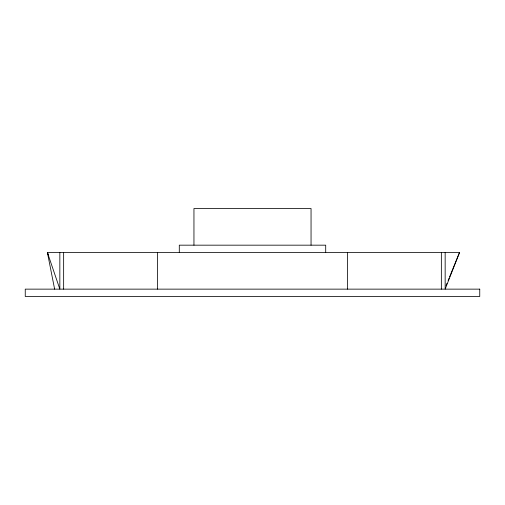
<?xml version="1.0" encoding="UTF-8"?>
<svg xmlns="http://www.w3.org/2000/svg" width="505" height="505" viewBox="0 0 505 505"><rect width="100%" height="100%" fill="white"/><g stroke="black" fill="none" stroke-linecap="round" stroke-linejoin="round"><path stroke-width="0.76" d="M54.622 289.138L47.394 252.5L459.531 252.5L445.158 289.138L445.158 252.5M446.054 285.546L446.931 283.393M448.105 280.521L448.983 278.362M449.57 276.923L459.531 252.5M48.133 254.741L47.394 252.5L48.177 254.697M47.394 252.5L59.842 289.138L59.842 252.5M441.357 252.5L441.357 289.138M347.604 252.5L347.604 289.138M325.706 252.5L325.706 245.171L179.294 245.171L179.294 252.5M311.048 245.171L311.048 208.533L193.952 208.533L193.952 245.171M157.396 252.5L157.396 289.138M63.643 252.5L63.643 289.138M479.75 289.138L25.25 289.138L25.25 296.467L479.75 296.467L479.75 289.138"/></g></svg>
